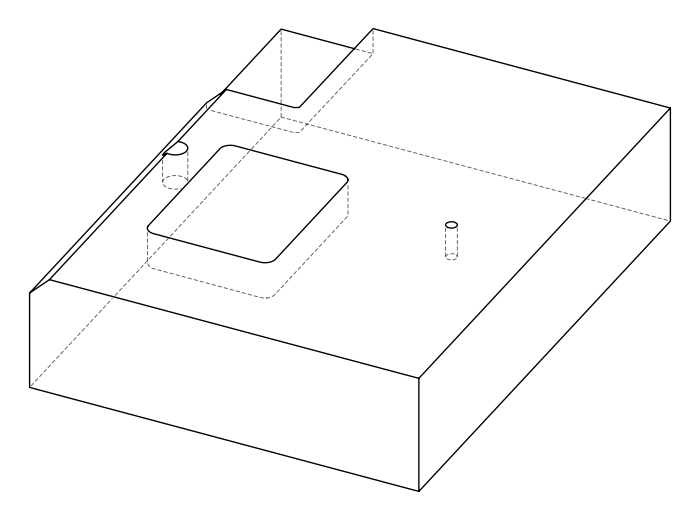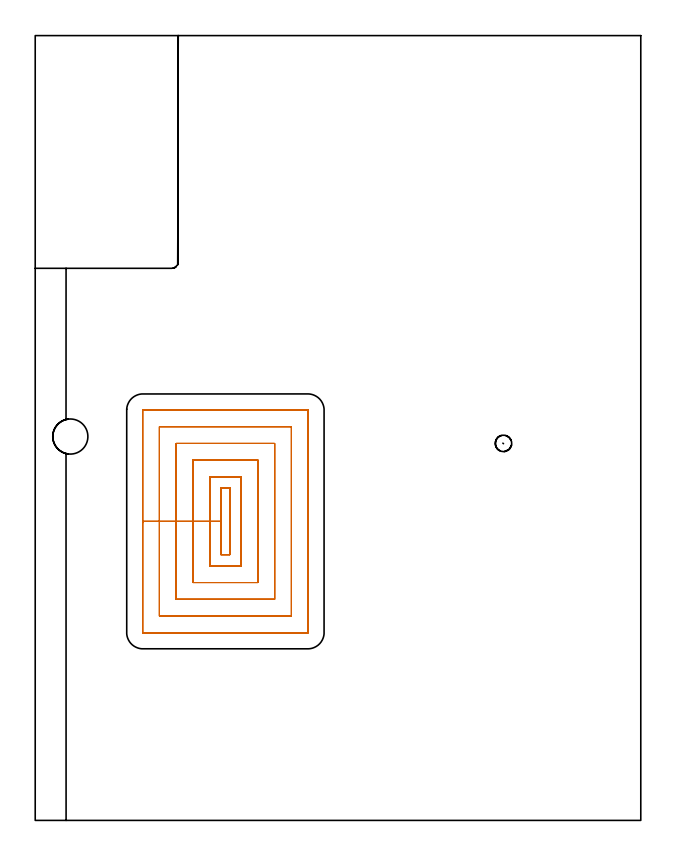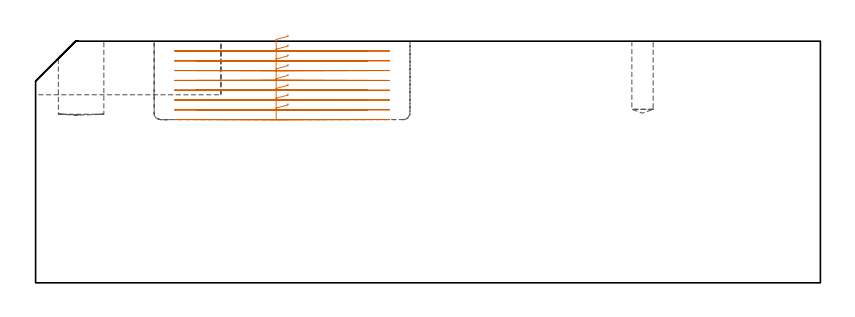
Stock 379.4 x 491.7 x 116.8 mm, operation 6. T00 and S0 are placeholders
(PLAN: 6 operations, 5 tool changes, 171 min)
(1 SPOT_DRILL | STEP1POCKET | NXT0321_9005460120000 | 0.03 min | 2 mm3)
(2 DRILL_BLIND_HOLE_INTO_CENTER | STEP1POCKET | NXT0301_074 | 0.15 min | 2775 mm3)
(3 INDEXABLE_INSERT_DRILL_BLIND_HOLE_FROM_SOLID | STEP1POCKET_1 | NXT0302_015 | 0.15 min | 13450 mm3)
(4 AREA_MILL | FG_CHAMFER_SURFACE | UGT0205_001 | 19.66 min | 65425 mm3)
(5 MILL_CORNER_NOTCH_RECTANGULAR | CORNER_NOTCH_RECTANGULAR | NXT0201_008 | Follow Part, ap 1.5, ae 75% | 122.2 min | 336808 mm3)
(6 MILL_RECTANGULAR_POCKET | POCKET_RECTANGULAR_STRAIGHT | UGT0201_095 | Follow Part, ap 5, ae 75% | 28.82 min | 744050 mm3)
(TOOL NXT0321_9005460120000 | NC Spot Drill, 142deg, 12mm, Carbide, Uncoated | D12 PA142 FL30 Z2)
(TOOL NXT0301_074 | Carbide Drill 10.3mm [860.1-1030-031A1-MM 2214] | D10.3 PA140 FL55 Z2)
(TOOL NXT0302_015 | Index. Insert Drill 22mm [880-D2200L25-03] | D22 PA176 FL66 Z2)
(TOOL UGT0205_001 | Chamfer Mill 20 x 3 x 45 deg. | D20 FL50 Z2)
(TOOL NXT0201_008 | ENDMILL 6mm [2P460-0600-NA 1630] | D6 FL26 Z6)
(TOOL UGT0201_095 | End mill 20 mm | D20 R3 FL38 Z4)
(OP 6 MILL_RECTANGULAR_POCKET)
G17 G21 G94 G90
T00 M6
G54
G17 G0 G90 X122. Y205.873 S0 M3
G43 Z126.8 H0
Z119.8
G94 G1 Y208.2 Z119.176 F250.
X116.3 Z117.649
Y187.35 Z112.062
Y166.5 F500.
X122.
Y208.2
X116.3
Y187.35
X109.3
Y159.5
X129.
Y215.2
X109.3
Y187.35
X98.8
Y149.
X139.5
Y225.7
X98.8
Y187.35
X88.3
Y138.5
X150.
Y236.2
X88.3
Y187.35
X77.8
Y128.
X160.5
Y246.7
X77.8
Y187.35
X67.3
Y117.7
G3 X67.5 Y117.5 R0.2
G1 X170.8
G3 X171. Y117.7 R0.2
G1 Y257.
G3 X170.8 Y257.2 R0.2
G1 X67.5
G3 X67.3 Y257. R0.2
G1 Y187.35
Y186.35
G0 X122. Y205.873 Z115.062
G1 Y208.2 Z114.439 F250.
X116.3 Z112.912
Y187.35 Z107.325
Y166.5 F500.
X122.
Y208.2
X116.3
Y187.35
X109.3
Y159.5
X129.
Y215.2
X109.3
Y187.35
X98.8
Y149.
X139.5
Y225.7
X98.8
Y187.35
X88.3
Y138.5
X150.
Y236.2
X88.3
Y187.35
X77.8
Y128.
X160.5
Y246.7
X77.8
Y187.35
X67.3
Y117.7
G3 X67.5 Y117.5 R0.2
G1 X170.8
G3 X171. Y117.7 R0.2
G1 Y257.
G3 X170.8 Y257.2 R0.2
G1 X67.5
G3 X67.3 Y257. R0.2
G1 Y187.35
Y186.35
G0 X122. Y205.873 Z110.325
G1 Y208.2 Z109.701 F250.
X116.3 Z108.174
Y187.35 Z102.587
Y166.5 F500.
X122.
Y208.2
X116.3
Y187.35
X109.3
Y159.5
X129.
Y215.2
X109.3
Y187.35
X98.8
Y149.
X139.5
Y225.7
X98.8
Y187.35
X88.3
Y138.5
X150.
Y236.2
X88.3
Y187.35
X77.8
Y128.
X160.5
Y246.7
X77.8
Y187.35
X67.3
Y117.7
G3 X67.5 Y117.5 R0.2
G1 X170.8
G3 X171. Y117.7 R0.2
G1 Y257.
G3 X170.8 Y257.2 R0.2
G1 X67.5
G3 X67.3 Y257. R0.2
G1 Y187.35
Y186.35
G0 X122. Y205.873 Z105.587
G1 Y208.2 Z104.964 F250.
X116.3 Z103.437
Y187.35 Z97.85
Y166.5 F500.
X122.
Y208.2
X116.3
Y187.35
X109.3
Y159.5
X129.
Y215.2
X109.3
Y187.35
X98.8
Y149.
X139.5
Y225.7
X98.8
Y187.35
X88.3
Y138.5
X150.
Y236.2
X88.3
Y187.35
X77.8
Y128.
X160.5
Y246.7
X77.8
Y187.35
X67.3
Y117.7
G3 X67.5 Y117.5 R0.2
G1 X170.8
G3 X171. Y117.7 R0.2
G1 Y257.
G3 X170.8 Y257.2 R0.2
G1 X67.5
G3 X67.3 Y257. R0.2
G1 Y187.35
Y186.35
G0 X122. Y205.873 Z100.85
G1 Y208.2 Z100.227 F250.
X116.3 Z98.699
Y187.35 Z93.112
Y166.5 F500.
X122.
Y208.2
X116.3
Y187.35
X109.3
Y159.5
X129.
Y215.2
X109.3
Y187.35
X98.8
Y149.
X139.5
Y225.7
X98.8
Y187.35
X88.3
Y138.5
X150.
Y236.2
X88.3
Y187.35
X77.8
Y128.
X160.5
Y246.7
X77.8
Y187.35
X67.3
Y117.7
G3 X67.5 Y117.5 R0.2
G1 X170.8
G3 X171. Y117.7 R0.2
G1 Y257.
G3 X170.8 Y257.2 R0.2
G1 X67.5
G3 X67.3 Y257. R0.2
G1 Y187.35
Y186.35
G0 X122. Y205.873 Z96.112
G1 Y208.2 Z95.489 F250.
X116.3 Z93.962
Y187.35 Z88.375
Y166.5 F500.
X122.
Y208.2
X116.3
Y187.35
X109.3
Y159.5
X129.
Y215.2
X109.3
Y187.35
X98.8
Y149.
X139.5
Y225.7
X98.8
Y187.35
X88.3
Y138.5
X150.
Y236.2
X88.3
Y187.35
X77.8
Y128.
X160.5
Y246.7
X77.8
Y187.35
X67.3
Y117.7
G3 X67.5 Y117.5 R0.2
G1 X170.8
G3 X171. Y117.7 R0.2
G1 Y257.
G3 X170.8 Y257.2 R0.2
G1 X67.5
G3 X67.3 Y257. R0.2
G1 Y187.35
Y186.35
G0 X122. Y205.873 Z91.375
G1 Y208.2 Z90.752 F250.
X116.3 Z89.224
Y187.35 Z83.637
Y166.5 F500.
X122.
Y208.2
X116.3
Y187.35
X109.3
Y159.5
X129.
Y215.2
X109.3
Y187.35
X98.8
Y149.
X139.5
Y225.7
X98.8
Y187.35
X88.3
Y138.5
X150.
Y236.2
X88.3
Y187.35
X77.8
Y128.
X160.5
Y246.7
X77.8
Y187.35
X67.3
Y117.7
G3 X67.5 Y117.5 R0.2
G1 X170.8
G3 X171. Y117.7 R0.2
G1 Y257.
G3 X170.8 Y257.2 R0.2
G1 X67.5
G3 X67.3 Y257. R0.2
G1 Y187.35
Y186.35
G0 X122. Y205.873 Z86.637
G1 Y208.2 Z86.014 F250.
X116.3 Z84.487
Y187.35 Z78.9
Y166.5 F500.
X122.
Y208.2
X116.3
Y187.35
X109.3
Y159.5
X129.
Y215.2
X109.3
Y187.35
X98.8
Y149.
X139.5
Y225.7
X98.8
Y187.35
X88.3
Y138.5
X150.
Y236.2
X88.3
Y187.35
X77.8
Y128.
X160.5
Y246.7
X77.8
Y187.35
X67.3
Y117.7
G3 X67.5 Y117.5 R0.2
G1 X170.8
G3 X171. Y117.7 R0.2
G1 Y257.
G3 X170.8 Y257.2 R0.2
G1 X67.5
G3 X67.3 Y257. R0.2
G1 Y187.35
Y186.35
G0 Z126.8
M5
M2
